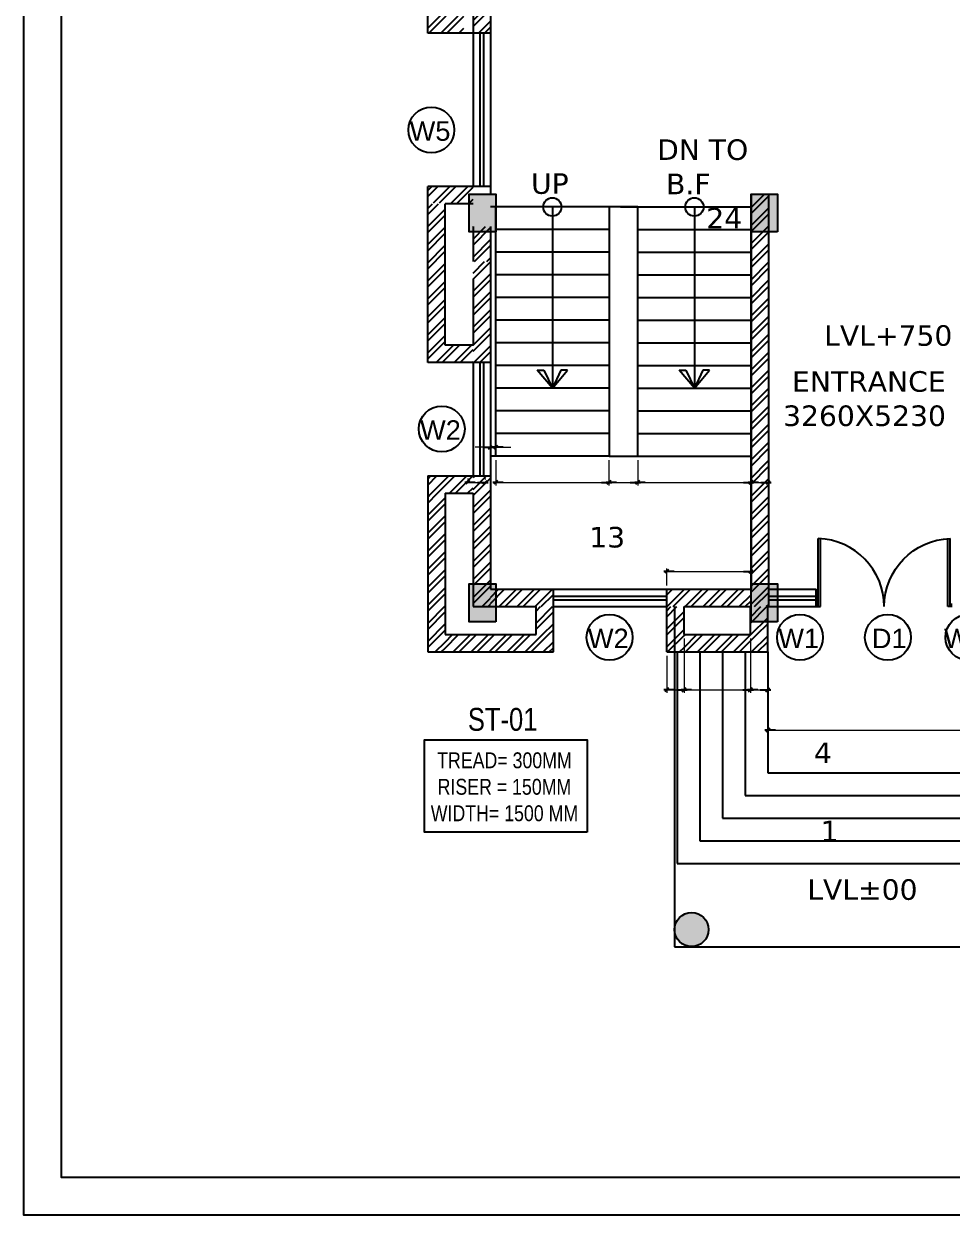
# Model space of a CAD drawing. Header units: millimetres. Extents: x 1731 to 55573, y 1167 to 54427.
# Drawn here: x 1731 to 14021, y 1167 to 16934 of the extents above; entities that cross this region are included whole.
import ezdxf

# ---------------------------------------------------------------- set-up
doc = ezdxf.new("R2010")
doc.units = ezdxf.units.MM
doc.layers.add('DOOR', color=7, linetype='Continuous')
doc.layers.add('WINDOW', color=4, linetype='Continuous')
doc.styles.add('arial', font='arialbd.ttf', dxfattribs={"height": 0.25})
doc.styles.add('HBA-DimT', font='arial.ttf', dxfattribs={"width": 0.8})
doc.styles.add('ISTD', font='verdana.ttf', dxfattribs={"height": 300})
doc.styles.get("Standard").update_dxf_attribs({"font": 'arial.ttf'})
doc.dimstyles.new('GRID', dxfattribs={"dimtxt": 0.25, "dimasz": 400, "dimexe": 40, "dimexo": 50, "dimgap": 1.2, "dimtad": 0, "dimdec": 0, "dimrnd": 5, "dimzin": 0, "dimdsep": 46, "dimtxsty": 'arial', "dimblk": 'TCKA', "dimcen": 1, "dimclrd": 251, "dimclre": 251, "dimclrt": 3, "dimadec": 0, "dimazin": 0, "dimtfac": 1, "dimtdec": 0, "dimtix": 1, "dimtmove": 1, "dimatfit": 3, "dimfxl": 1, "dimtvp": 1, "dimtolj": 1, "dimtzin": 0, "dimlwd": 5, "dimlwe": 5, "dimarcsym": 0})
pattern_1 = [(45, (758282.55, 4224425.88), (-119.324269, 119.324269), []), (45, (758362.1, 4224425.88), (-119.324269, 119.324269), [])]

# ---------------------------------------------------------------- blocks, each defined once
blk = doc.blocks.new('DOOR 2')
at = {"layer": 'DOOR', "linetype": 'Continuous'}
for p, q in [((-1308761, 263293), (-1308761, 263293)), ((-1308761, 263293), (-1308761, 263293)), ((-1307919, 263293), (-1307919, 262393)), ((-1307862, 263293), (-1307919, 263293)), ((-1307889, 263293), (-1307889, 262391)), ((-1307862, 263263), (-1307889, 263263))]:
    blk.add_line(p, q, dxfattribs=at)
blk.add_arc((-1307858, 263293), 902, 179.9966, 268.0863, dxfattribs=at)
blk = doc.blocks.new('TCKA')
blk.add_line((-1, 0), (0.39, 0))
at = {"color": 1}
blk.add_line((-0.25, -0.25), (0.25, 0.25), dxfattribs=at)
blk = doc.blocks.new('*D100')
at = {"layer": 'Defpoints', "color": 0, "ltscale": 12, "transparency": 16777216}
for p in [(7608, 10865), (7838, 10865), (7838, 10865)]:
    blk.add_point(p, dxfattribs=at)
at = {"layer": 'WINDOW', "color": 251, "lineweight": 5, "ltscale": 12, "transparency": 16777216}
for p, q in [((7608, 10915), (7608, 10905)), ((7838, 10915), (7838, 10905)), ((7708, 10865), (7738, 10865))]:
    blk.add_line(p, q, dxfattribs=at)
at = {"layer": 'WINDOW', "color": 251, "lineweight": 5, "ltscale": 12, "transparency": 16777216, "xscale": 100, "yscale": 100, "zscale": 100, "rotation": 180}
blk.add_blockref('TCKA', (7608, 10865), dxfattribs=at)
at = {"layer": 'WINDOW', "color": 251, "lineweight": 5, "ltscale": 12, "transparency": 16777216, "xscale": 100, "yscale": 100, "zscale": 100}
blk.add_blockref('TCKA', (7838, 10865), dxfattribs=at)
at = {"layer": 'WINDOW', "color": 3, "ltscale": 12, "transparency": 16777216, "insert": (7723, 10866), "char_height": 0.25, "attachment_point": 5, "style": 'arial'}
blk.add_mtext('\\A1;230', dxfattribs=at)
blk = doc.blocks.new('*D101')
at = {"layer": 'Defpoints', "color": 0, "ltscale": 12, "transparency": 16777216}
for p in [(7978, 11210), (9478, 11210), (9478, 10865)]:
    blk.add_point(p, dxfattribs=at)
at = {"layer": 'WINDOW', "color": 251, "lineweight": 5, "ltscale": 12, "transparency": 16777216}
for p, q in [((7978, 11160), (7978, 10825)), ((9478, 11160), (9478, 10825)), ((8078, 10865), (9378, 10865))]:
    blk.add_line(p, q, dxfattribs=at)
at = {"layer": 'WINDOW', "color": 251, "lineweight": 5, "ltscale": 12, "transparency": 16777216, "xscale": 100, "yscale": 100, "zscale": 100, "rotation": 180}
blk.add_blockref('TCKA', (7978, 10865), dxfattribs=at)
at = {"layer": 'WINDOW', "color": 251, "lineweight": 5, "ltscale": 12, "transparency": 16777216, "xscale": 100, "yscale": 100, "zscale": 100}
blk.add_blockref('TCKA', (9478, 10865), dxfattribs=at)
at = {"layer": 'WINDOW', "color": 3, "ltscale": 12, "transparency": 16777216, "insert": (8728, 10866), "char_height": 0.25, "attachment_point": 5, "style": 'arial'}
blk.add_mtext('\\A1;1500', dxfattribs=at)
blk = doc.blocks.new('*D102')
at = {"layer": 'Defpoints', "color": 0, "ltscale": 12, "transparency": 16777216}
for p in [(9478, 11210), (9858, 11210), (9858, 10865)]:
    blk.add_point(p, dxfattribs=at)
at = {"layer": 'WINDOW', "color": 251, "lineweight": 5, "ltscale": 12, "transparency": 16777216}
for p, q in [((9478, 11160), (9478, 10825)), ((9858, 11160), (9858, 10825)), ((9578, 10865), (9758, 10865))]:
    blk.add_line(p, q, dxfattribs=at)
at = {"layer": 'WINDOW', "color": 251, "lineweight": 5, "ltscale": 12, "transparency": 16777216, "xscale": 100, "yscale": 100, "zscale": 100, "rotation": 180}
blk.add_blockref('TCKA', (9478, 10865), dxfattribs=at)
at = {"layer": 'WINDOW', "color": 251, "lineweight": 5, "ltscale": 12, "transparency": 16777216, "xscale": 100, "yscale": 100, "zscale": 100}
blk.add_blockref('TCKA', (9858, 10865), dxfattribs=at)
at = {"layer": 'WINDOW', "color": 3, "ltscale": 12, "transparency": 16777216, "insert": (9668, 10866), "char_height": 0.25, "attachment_point": 5, "style": 'arial'}
blk.add_mtext('\\A1;380', dxfattribs=at)
blk = doc.blocks.new('*D103')
at = {"layer": 'Defpoints', "color": 0, "ltscale": 12, "transparency": 16777216}
for p in [(9858, 11210), (11358, 11210), (11358, 10865)]:
    blk.add_point(p, dxfattribs=at)
at = {"layer": 'WINDOW', "color": 251, "lineweight": 5, "ltscale": 12, "transparency": 16777216}
for p, q in [((9858, 11160), (9858, 10825)), ((11358, 11160), (11358, 10825)), ((9958, 10865), (11258, 10865))]:
    blk.add_line(p, q, dxfattribs=at)
at = {"layer": 'WINDOW', "color": 251, "lineweight": 5, "ltscale": 12, "transparency": 16777216, "xscale": 100, "yscale": 100, "zscale": 100, "rotation": 180}
blk.add_blockref('TCKA', (9858, 10865), dxfattribs=at)
at = {"layer": 'WINDOW', "color": 251, "lineweight": 5, "ltscale": 12, "transparency": 16777216, "xscale": 100, "yscale": 100, "zscale": 100}
blk.add_blockref('TCKA', (11358, 10865), dxfattribs=at)
at = {"layer": 'WINDOW', "color": 3, "ltscale": 12, "transparency": 16777216, "insert": (10608, 10866), "char_height": 0.25, "attachment_point": 5, "style": 'arial'}
blk.add_mtext('\\A1;1500', dxfattribs=at)
blk = doc.blocks.new('*D104')
at = {"layer": 'Defpoints', "color": 0, "ltscale": 12, "transparency": 16777216}
for p in [(11358, 11210), (11588, 11210), (11588, 10865)]:
    blk.add_point(p, dxfattribs=at)
at = {"layer": 'WINDOW', "color": 251, "lineweight": 5, "ltscale": 12, "transparency": 16777216}
for p, q in [((11358, 11160), (11358, 10825)), ((11588, 11160), (11588, 10825)), ((11458, 10865), (11488, 10865))]:
    blk.add_line(p, q, dxfattribs=at)
at = {"layer": 'WINDOW', "color": 251, "lineweight": 5, "ltscale": 12, "transparency": 16777216, "xscale": 100, "yscale": 100, "zscale": 100, "rotation": 180}
blk.add_blockref('TCKA', (11358, 10865), dxfattribs=at)
at = {"layer": 'WINDOW', "color": 251, "lineweight": 5, "ltscale": 12, "transparency": 16777216, "xscale": 100, "yscale": 100, "zscale": 100}
blk.add_blockref('TCKA', (11588, 10865), dxfattribs=at)
at = {"layer": 'WINDOW', "color": 3, "ltscale": 12, "transparency": 16777216, "insert": (11473, 10866), "char_height": 0.25, "attachment_point": 5, "style": 'arial'}
blk.add_mtext('\\A1;230', dxfattribs=at)
blk = doc.blocks.new('*D106')
at = {"layer": 'Defpoints', "color": 0, "ltscale": 12, "transparency": 16777216}
for p in [(11358, 9687), (11358, 9520), (10242, 9450)]:
    blk.add_point(p, dxfattribs=at)
at = {"layer": 'WINDOW', "color": 251, "lineweight": 5, "ltscale": 12, "transparency": 16777216}
for p, q in [((10242, 9500), (10242, 9727)), ((10342, 9687), (11258, 9687)), ((11358, 9570), (11358, 9727))]:
    blk.add_line(p, q, dxfattribs=at)
at = {"layer": 'WINDOW', "color": 251, "lineweight": 5, "ltscale": 12, "transparency": 16777216, "xscale": 100, "yscale": 100, "zscale": 100, "rotation": 180}
blk.add_blockref('TCKA', (10242, 9687), dxfattribs=at)
at = {"layer": 'WINDOW', "color": 251, "lineweight": 5, "ltscale": 12, "transparency": 16777216, "xscale": 100, "yscale": 100, "zscale": 100}
blk.add_blockref('TCKA', (11358, 9687), dxfattribs=at)
at = {"layer": 'WINDOW', "color": 3, "ltscale": 12, "transparency": 16777216, "insert": (10800, 9689), "char_height": 0.25, "attachment_point": 5, "style": 'arial'}
blk.add_mtext('\\A1;1115', dxfattribs=at)
blk = doc.blocks.new('*D110')
at = {"layer": 'Defpoints', "color": 0, "ltscale": 12, "transparency": 16777216}
for p in [(7908, 11210), (7978, 11329), (7978, 11210)]:
    blk.add_point(p, dxfattribs=at)
at = {"layer": 'WINDOW', "color": 251, "lineweight": 5, "ltscale": 12, "transparency": 16777216}
for p, q in [((7908, 11260), (7908, 11369)), ((7978, 11260), (7978, 11369)), ((7808, 11329), (7708, 11329)), ((7908, 11329), (7978, 11329)), ((8078, 11329), (8178, 11329))]:
    blk.add_line(p, q, dxfattribs=at)
at = {"layer": 'WINDOW', "color": 251, "lineweight": 5, "ltscale": 12, "transparency": 16777216, "xscale": 100, "yscale": 100, "zscale": 100}
blk.add_blockref('TCKA', (7908, 11329), dxfattribs=at)
at = {"layer": 'WINDOW', "color": 251, "lineweight": 5, "ltscale": 12, "transparency": 16777216, "xscale": 100, "yscale": 100, "zscale": 100, "rotation": 180}
blk.add_blockref('TCKA', (7978, 11329), dxfattribs=at)
at = {"layer": 'WINDOW', "color": 3, "ltscale": 12, "transparency": 16777216, "insert": (7943, 11330), "char_height": 0.25, "attachment_point": 5, "style": 'arial'}
blk.add_mtext('\\A1;70', dxfattribs=at)
blk = doc.blocks.new('*D118')
at = {"layer": 'Defpoints', "color": 0, "ltscale": 12, "transparency": 16777216}
for p in [(10472, 8850), (10242, 8620), (10472, 8120)]:
    blk.add_point(p, dxfattribs=at)
at = {"layer": 'WINDOW', "color": 251, "lineweight": 5, "ltscale": 12, "transparency": 16777216}
for p, q in [((10472, 8800), (10472, 8080)), ((10242, 8570), (10242, 8080)), ((10342, 8120), (10372, 8120))]:
    blk.add_line(p, q, dxfattribs=at)
at = {"layer": 'WINDOW', "color": 251, "lineweight": 5, "ltscale": 12, "transparency": 16777216, "xscale": 100, "yscale": 100, "zscale": 100, "rotation": 180}
blk.add_blockref('TCKA', (10242, 8120), dxfattribs=at)
at = {"layer": 'WINDOW', "color": 251, "lineweight": 5, "ltscale": 12, "transparency": 16777216, "xscale": 100, "yscale": 100, "zscale": 100}
blk.add_blockref('TCKA', (10472, 8120), dxfattribs=at)
at = {"layer": 'WINDOW', "color": 3, "ltscale": 12, "transparency": 16777216, "insert": (10357, 8122), "char_height": 0.25, "attachment_point": 5, "style": 'arial'}
blk.add_mtext('\\A1;230', dxfattribs=at)
blk = doc.blocks.new('*D119')
at = {"layer": 'Defpoints', "color": 0, "ltscale": 12, "transparency": 16777216}
for p in [(10472, 8850), (11350, 8850), (11350, 8120)]:
    blk.add_point(p, dxfattribs=at)
at = {"layer": 'WINDOW', "color": 251, "lineweight": 5, "ltscale": 12, "transparency": 16777216}
for p, q in [((10472, 8800), (10472, 8080)), ((11350, 8800), (11350, 8080)), ((10572, 8120), (11250, 8120))]:
    blk.add_line(p, q, dxfattribs=at)
at = {"layer": 'WINDOW', "color": 251, "lineweight": 5, "ltscale": 12, "transparency": 16777216, "xscale": 100, "yscale": 100, "zscale": 100, "rotation": 180}
blk.add_blockref('TCKA', (10472, 8120), dxfattribs=at)
at = {"layer": 'WINDOW', "color": 251, "lineweight": 5, "ltscale": 12, "transparency": 16777216, "xscale": 100, "yscale": 100, "zscale": 100}
blk.add_blockref('TCKA', (11350, 8120), dxfattribs=at)
at = {"layer": 'WINDOW', "color": 3, "ltscale": 12, "transparency": 16777216, "insert": (10911, 8122), "char_height": 0.25, "attachment_point": 5, "style": 'arial'}
blk.add_mtext('\\A1;880', dxfattribs=at)
blk = doc.blocks.new('*D120')
at = {"layer": 'Defpoints', "color": 0, "ltscale": 12, "transparency": 16777216}
for p in [(11350, 8850), (11580, 8620), (11580, 8120)]:
    blk.add_point(p, dxfattribs=at)
at = {"layer": 'WINDOW', "color": 251, "lineweight": 5, "ltscale": 12, "transparency": 16777216}
for p, q in [((11350, 8800), (11350, 8080)), ((11580, 8570), (11580, 8080)), ((11450, 8120), (11480, 8120))]:
    blk.add_line(p, q, dxfattribs=at)
at = {"layer": 'WINDOW', "color": 251, "lineweight": 5, "ltscale": 12, "transparency": 16777216, "xscale": 100, "yscale": 100, "zscale": 100, "rotation": 180}
blk.add_blockref('TCKA', (11350, 8120), dxfattribs=at)
at = {"layer": 'WINDOW', "color": 251, "lineweight": 5, "ltscale": 12, "transparency": 16777216, "xscale": 100, "yscale": 100, "zscale": 100}
blk.add_blockref('TCKA', (11580, 8120), dxfattribs=at)
at = {"layer": 'WINDOW', "color": 3, "ltscale": 12, "transparency": 16777216, "insert": (11465, 8122), "char_height": 0.25, "attachment_point": 5, "style": 'arial'}
blk.add_mtext('\\A1;230', dxfattribs=at)
blk = doc.blocks.new('*D115')
at = {"layer": 'Defpoints', "color": 0, "ltscale": 12, "transparency": 16777216}
for p in [(11580, 7636), (15038, 7636), (15038, 7585)]:
    blk.add_point(p, dxfattribs=at)
at = {"layer": 'WINDOW', "color": 251, "lineweight": 5, "ltscale": 12, "transparency": 16777216}
for p, q in [((11580, 7586), (11580, 7545)), ((11680, 7585), (14938, 7585)), ((15038, 7586), (15038, 7545))]:
    blk.add_line(p, q, dxfattribs=at)
at = {"layer": 'WINDOW', "color": 251, "lineweight": 5, "ltscale": 12, "transparency": 16777216, "xscale": 100, "yscale": 100, "zscale": 100, "rotation": 180}
blk.add_blockref('TCKA', (11580, 7585), dxfattribs=at)
at = {"layer": 'WINDOW', "color": 251, "lineweight": 5, "ltscale": 12, "transparency": 16777216, "xscale": 100, "yscale": 100, "zscale": 100}
blk.add_blockref('TCKA', (15038, 7585), dxfattribs=at)
at = {"layer": 'WINDOW', "color": 3, "ltscale": 12, "transparency": 16777216, "insert": (13309, 7587), "char_height": 0.25, "attachment_point": 5, "style": 'arial'}
blk.add_mtext('\\A1;3460', dxfattribs=at)

msp = doc.modelspace()

# ---------------------------------------------------------------- hatches: boundary and pattern name
at = {"layer": 'WINDOW', "ltscale": 12}
h = msp.add_hatch(dxfattribs=at)
h.set_pattern_fill('ANSI32', color=8, scale=450)
h.set_pattern_definition([(45, (-2735914.15, 810632.52), (-119.324269, 119.324269), []), (45, (-2735834.6, 810632.52), (-119.324269, 119.324269), [])])
h.paths.add_polyline_path([(7908.2, 18209), (7678.2, 18209), (7678.2, 16810.2), (7908.2, 16810.2)])
h.paths.add_polyline_path([(7908.2, 22039), (7678.2, 22039), (7678.2, 19709), (7908.2, 19709)])
h.paths.add_polyline_path([(7908.2, 25869), (7678.2, 25869), (7678.2, 23539), (7908.2, 23539)])
h.paths.add_polyline_path([(7908.2, 28170.2), (7678.2, 28170.2), (7678.2, 27369), (7908.2, 27369)])
h.paths.add_polyline_path([(7678.2, 29670.2), (7908.2, 29670.2), (7908.2, 32270.2), (7678.2, 32270.2)])
h.paths.add_polyline_path([(7908.2, 10950.2), (7678.2, 10950.2), (7678.2, 9220.2), (7908.2, 9220.2)])
h.paths.add_polyline_path([(7678.2, 12450.2), (7908.2, 12450.2), (7908.2, 13789), (7678.2, 13789)])
h = msp.add_hatch(dxfattribs=at)
h.set_pattern_fill('ANSI32', color=8, scale=450)
h.set_pattern_definition(pattern_1)
h.paths.add_polyline_path([(7308.2, 17040.2), (7308.2, 16810.2), (7558.2, 16810.2), (7558.2, 17040.2)])
h.paths.add_polyline_path([(7308.2, 17979), (7308.2, 16810.2), (7078.2, 16810.2), (7078.2, 17979)])
h.paths.add_polyline_path([(7078.2, 18209), (7078.2, 17979), (7678.2, 17979), (7678.2, 18209)])
h = msp.add_hatch(dxfattribs=at)
h.set_pattern_fill('ANSI32', color=8, scale=450)
h.set_pattern_definition(pattern_1)
h.paths.add_polyline_path([(7308.2, 14565.2), (7308.2, 12450.2), (7078.2, 12450.2), (7078.2, 14565.2)])
h.paths.add_polyline_path([(7078.2, 14780.2), (7078.2, 14550.2), (7678.2, 14550.2), (7678.2, 14780.2)])
h.paths.add_polyline_path([(7308.2, 12680.2), (7308.2, 12450.2), (7678.2, 12450.2), (7678.2, 12680.2)])
h = msp.add_hatch(color=8, dxfattribs=at)
h.dxf.hatch_style = 1
h.paths.add_polyline_path([(7978.2, 14180.2), (7628.2, 14180.2), (7628.2, 14680.2), (7978.2, 14680.2)])
h = msp.add_hatch(dxfattribs=at)
h.set_pattern_fill('ANSI32', color=8, scale=450)
h.set_pattern_definition([(45, (-2102322.3, 904690.87), (-119.324269, 119.324269), []), (45, (-2102242.75, 904690.87), (-119.324269, 119.324269), [])])
h.paths.add_polyline_path([(11358.2, 9220.2), (11588.2, 9220.2), (11588.2, 14680.2), (11358.2, 14680.2)])
h = msp.add_hatch(color=8, dxfattribs=at)
h.dxf.hatch_style = 1
h.paths.add_polyline_path([(11708.2, 14180.2), (11358.2, 14180.2), (11358.2, 14680.2), (11708.2, 14680.2)])
h = msp.add_hatch(dxfattribs=at)
h.set_pattern_fill('ANSI32', color=8, scale=450)
h.set_pattern_definition([(45, (-4905202.82, 810632.52), (-119.3242693, 119.3242693), []), (45, (-4905123.27, 810632.52), (-119.3242693, 119.3242693), [])])
h.paths.add_polyline_path([(7678.2, 13789), (7908.2, 13789), (7908.2, 14250.2), (7678.2, 14250.2)])
h = msp.add_hatch(dxfattribs=at)
h.set_pattern_fill('ANSI32', color=8, scale=450)
h.set_pattern_definition(pattern_1)
h.paths.add_polyline_path([(7078.2, 10950.2), (7078.2, 10720.2), (7678.2, 10720.2), (7678.2, 10950.2)])
h = msp.add_hatch(dxfattribs=at)
h.set_pattern_fill('ANSI32', color=8, scale=450)
h.set_pattern_definition(pattern_1)
h.paths.add_polyline_path([(7308.2, 10720.2), (7308.2, 8620.2), (7078.2, 8620.2), (7078.2, 10720.2)])
h = msp.add_hatch(color=8, dxfattribs=at)
h.dxf.hatch_style = 1
h.paths.add_polyline_path([(7978.2, 9020.2), (7628.2, 9020.2), (7628.2, 9520.2), (7978.2, 9520.2)])
h = msp.add_hatch(color=8, dxfattribs=at)
h.dxf.hatch_style = 1
h.paths.add_polyline_path([(11708.1, 9020.2), (11358.1, 9020.2), (11358.1, 9520.2), (11708.1, 9520.2)])
h = msp.add_hatch(dxfattribs=at)
h.set_pattern_fill('ANSI32', color=8, scale=450)
h.set_pattern_definition([(45, (-3458075.94, 810632.52), (-119.324269, 119.324269), []), (45, (-3457996.39, 810632.52), (-119.324269, 119.324269), [])])
h.paths.add_polyline_path([(7908.2, 9450.2), (8741.7, 9450.2), (8741.7, 9220.2), (7908.2, 9220.2)])
h = msp.add_hatch(dxfattribs=at)
h.set_pattern_fill('ANSI32', color=8, scale=450)
h.set_pattern_definition([(45, (-2735764.15, 812152.52), (-119.324269, 119.324269), []), (45, (-2735684.6, 812152.52), (-119.324269, 119.324269), [])])
h.paths.add_polyline_path([(11358.2, 9450.2), (10241.7, 9450.2), (10241.7, 9220.2), (11358.2, 9220.2)])
h = msp.add_hatch(dxfattribs=at)
h.set_pattern_fill('ANSI32', color=8, scale=450)
h.set_pattern_definition(pattern_1)
h.paths.add_polyline_path([(8511.7, 9220.2), (8511.7, 8850.2), (8741.7, 8850.2), (8741.7, 9220.2)])
h = msp.add_hatch(dxfattribs=at)
h.set_pattern_fill('ANSI32', color=8, scale=450)
h.set_pattern_definition([(45, (-4044702.46, 754160.27), (-119.324269, 119.324269), []), (45, (-4044622.91, 754160.27), (-119.324269, 119.324269), [])])
h.paths.add_polyline_path([(11580.5, 8850.2), (11350.5, 8850.2), (11350.5, 9220.2), (11580.5, 9220.2)])
h.paths.add_polyline_path([(10471.7, 8850.2), (11580.5, 8850.2), (11580.5, 8620.2), (10471.7, 8620.2)])
h.paths.add_polyline_path([(10241.7, 8620.2), (10471.7, 8620.2), (10471.7, 9220.2), (10241.7, 9220.2)])
h = msp.add_hatch(dxfattribs=at)
h.set_pattern_fill('ANSI32', color=8, scale=450)
h.set_pattern_definition(pattern_1)
h.paths.add_polyline_path([(7308.2, 8850.2), (7308.2, 8620.2), (8741.7, 8620.2), (8741.7, 8850.2)])
h = msp.add_hatch(color=8, dxfattribs=at)
h.dxf.hatch_style = 1
edge = h.paths.add_edge_path()
edge.add_arc((10571.3, 4946), 225, 181.02315, 538.97685)
edge.add_line((10346.4, 4950), (10346.4, 4942))

# ---------------------------------------------------------------- linework, layer by layer
at = {"color": 7}
for points in [[(1731.4, 54427.2), (55572.9, 54427.2), (55572.9, 1166.8), (1731.4, 1166.8)], [(2231.4, 53927.2), (55072.9, 53927.2), (55072.9, 1666.8), (2231.4, 1666.8)]]:
    msp.add_lwpolyline(points, close=True, dxfattribs=at)
at = {"layer": 'WINDOW', "color": 8, "ltscale": 12}
for p, q in [((7078.2, 16810.2, 99), (7078.2, 18209, 99)), ((7908.2, 18209, 99), (7908.2, 16810.2, 99)), ((7678.2, 17979, 99), (7678.2, 16810.2, 99)), ((7908.2, 16810.2, 99), (7078.2, 16810.2, 99)), ((7678.2, 16810.2, 99), (7678.2, 14780.2, 99)), ((7768.2, 16810.2, 99), (7768.2, 14780.2, 99)), ((7818.2, 16810.2, 99), (7818.2, 14780.2, 99)), ((7908.2, 16810.2, 99), (7908.2, 14780.2, 99)), ((7908.2, 14780.2, 99), (7078.2, 14780.2, 99)), ((7078.2, 12450.2, 99), (7078.2, 14780.2, 99)), ((7908.2, 14780.2, 99), (7908.2, 14680.2, 99)), ((11358.2, 14680.2, 99), (11358.2, 9450.2, 99)), ((11358.2, 9450.2, 99), (11358.2, 14680.2, 99)), ((11358.2, 14680.2, 99), (11588.2, 14680.2, 99)), ((11588.2, 14680.2, 99), (11588.2, 9220.2, 99)), ((7678.2, 14550.2, 99), (7308.2, 14550.2, 99)), ((7308.2, 12680.2, 99), (7308.2, 14550.2, 99)), ((7978.2, 14510.2, 99), (7908.2, 14510.2, 99)), ((9478.2, 14510.2, 99), (7978.2, 14510.2, 99)), ((7978.2, 11210.2, 99), (7978.2, 14510.2, 99)), ((8728.2, 14510.2, 99), (8728.2, 12110.2, 99)), ((9628.2, 14510.2, 99), (9858.2, 14510.2, 99)), ((9858.2, 14510.2, 99), (9628.2, 14510.2, 99)), ((9858.2, 14510.2, 99), (11358.2, 14510.2, 99)), ((10608.2, 14510.2, 99), (10608.2, 12110.2, 99)), ((7678.2, 14250.2, 99), (7678.2, 13789, 99)), ((7908.2, 14250.2, 99), (7908.2, 12450.2, 99)), ((9478.2, 14210.2, 99), (7978.2, 14210.2, 99)), ((9858.2, 14210.2, 99), (11358.2, 14210.2, 99)), ((9478.2, 13910.2, 99), (7978.2, 13910.2, 99)), ((9858.2, 13910.2, 99), (11358.2, 13910.2, 99)), ((9478.2, 13610.2, 99), (7978.2, 13610.2, 99)), ((9858.2, 13610.2, 99), (11358.2, 13610.2, 99)), ((7678.2, 13559, 99), (7678.2, 12680.2, 99)), ((9478.2, 13310.2, 99), (7978.2, 13310.2, 99)), ((9858.2, 13310.2, 99), (11358.2, 13310.2, 99)), ((9478.2, 13010.2, 99), (7978.2, 13010.2, 99)), ((9858.2, 13010.2, 99), (11358.2, 13010.2, 99)), ((7678.2, 12680.2, 99), (7308.2, 12680.2, 99)), ((9478.2, 12710.2, 99), (7978.2, 12710.2, 99)), ((9858.2, 12710.2, 99), (11358.2, 12710.2, 99)), ((7908.2, 12450.2, 99), (7078.2, 12450.2, 99)), ((7678.2, 12450.2, 99), (7678.2, 10950.2, 99)), ((7768.2, 12450.2, 99), (7768.2, 10950.2, 99)), ((7818.2, 12450.2, 99), (7818.2, 10950.2, 99)), ((7908.2, 12450.2, 99), (7908.2, 10950.2, 99)), ((9478.2, 12410.2, 99), (7978.2, 12410.2, 99)), ((8728.2, 12110.2, 99), (8527.1, 12347.9, 99)), ((8527.1, 12347.9, 99), (8614.6, 12347.9, 99)), ((8614.6, 12347.9, 99), (8728.2, 12110.2, 99)), ((8728.2, 12110.2, 99), (8929.3, 12347.9, 99)), ((8841.9, 12347.9, 99), (8728.2, 12110.2, 99)), ((8929.3, 12347.9, 99), (8841.9, 12347.9, 99)), ((9858.2, 12410.2, 99), (11358.2, 12410.2, 99)), ((10608.2, 12110.2, 99), (10407.1, 12347.9, 99)), ((10407.1, 12347.9, 99), (10494.6, 12347.9, 99)), ((10494.6, 12347.9, 99), (10608.2, 12110.2, 99)), ((10608.2, 12110.2, 99), (10809.3, 12347.9, 99)), ((10721.9, 12347.9, 99), (10608.2, 12110.2, 99)), ((10809.3, 12347.9, 99), (10721.9, 12347.9, 99)), ((9478.2, 12110.2, 99), (7978.2, 12110.2, 99)), ((9858.2, 12110.2, 99), (11358.2, 12110.2, 99)), ((9478.2, 11810.2, 99), (7978.2, 11810.2, 99)), ((9858.2, 11810.2, 99), (11358.2, 11810.2, 99)), ((9478.2, 11510.2, 99), (7978.2, 11510.2, 99)), ((9858.2, 11510.2, 99), (11358.2, 11510.2, 99)), ((7978.2, 11210.2, 99), (7908.2, 11210.2, 99)), ((9478.2, 11210.2, 99), (7978.2, 11210.2, 99)), ((9858.2, 11210.2, 99), (11358.2, 11210.2, 99)), ((7078.2, 10950.2, 99), (7078.2, 8620.2, 99)), ((7078.2, 10950.2, 99), (7908.2, 10950.2, 99)), ((7908.2, 10950.2, 99), (7908.2, 9450.2, 99)), ((7308.2, 10720.2, 99), (7308.2, 8850.2, 99)), ((7308.2, 10720.2, 99), (7678.2, 10720.2, 99)), ((7678.2, 10720.2, 99), (7678.2, 9220.2, 99)), ((7908.2, 9450.2, 99), (8741.7, 9450.2, 99)), ((8741.7, 9450.2, 99), (10241.7, 9450.2, 99)), ((8741.7, 8620.2, 99), (8741.7, 9450.2, 99)), ((8741.7, 9360.2, 99), (10241.7, 9360.2, 99)), ((8741.7, 9310.2, 99), (10241.7, 9310.2, 99)), ((10241.7, 9450.2, 99), (11358.2, 9450.2, 99)), ((10241.7, 8620.2, 99), (10241.7, 9450.2, 99)), ((11588.2, 9450.2, 99), (12221.3, 9450.2, 99)), ((11588.2, 9360.2, 99), (12221.3, 9360.2, 99)), ((11588.2, 9310.2, 99), (12221.3, 9310.2, 99)), ((12221.3, 9220.2, 99), (12221.3, 9450.5, 99)), ((7678.2, 9220.2, 99), (8511.7, 9220.2, 99)), ((8511.7, 8850.2, 99), (8511.7, 9220.2, 99)), ((8741.7, 9220.2, 99), (10241.7, 9220.2, 99)), ((10343.2, 9220.2, 99), (10343.2, 4720.2, 99)), ((10471.7, 9220.2, 99), (11350.5, 9220.2, 99)), ((10471.7, 8850.2, 99), (10471.7, 9220.2, 99)), ((11350.5, 8850.2, 99), (11350.5, 9220.2, 99)), ((11580.5, 8620.2, 99), (11580.5, 9220.2, 99)), ((11588.2, 9220.2, 99), (12221.3, 9220.2, 99)), ((7308.2, 8850.2, 99), (8511.7, 8850.2, 99)), ((10471.7, 8850.2, 99), (11350.5, 8850.2, 99)), ((7078.2, 8620.2, 99), (8741.7, 8620.2, 99)), ((10241.7, 8620.2, 99), (11580.5, 8620.2, 99)), ((10380.5, 8620.2, 99), (10380.5, 5820.2, 99)), ((10680.5, 8620.2, 99), (10680.5, 6120.2, 99)), ((10980.5, 8620.2, 99), (10980.5, 6420.2, 99)), ((11280.5, 8620.2, 99), (11280.5, 6720.2, 99)), ((11580.5, 8620.2, 99), (11580.5, 7020.2, 99)), ((11580.5, 7020.2, 99), (15038.2, 7020.2, 99)), ((11280.5, 6720.2, 99), (15038.2, 6720.2, 99)), ((10980.5, 6420.2, 99), (15038.2, 6420.2, 99)), ((10680.5, 6120.2, 99), (15038.2, 6120.2, 99)), ((10380.5, 5820.2, 99), (15038.2, 5820.2, 99)), ((10343.2, 4720.2, 99), (16128.2, 4720.2, 99))]:
    msp.add_line(p, q, dxfattribs=at)
at = {"layer": 'WINDOW', "color": 8, "ltscale": 12, "elevation": 99}
for points in [[(7978.2, 14180.2), (7628.2, 14180.2), (7628.2, 14680.2), (7978.2, 14680.2)], [(11708.2, 14180.2), (11358.2, 14180.2), (11358.2, 14680.2), (11708.2, 14680.2)], [(9478.2, 11210.2), (9858.2, 11210.2), (9858.2, 14510.2), (9478.2, 14510.2)], [(7978.2, 9020.2), (7628.2, 9020.2), (7628.2, 9520.2), (7978.2, 9520.2)], [(11708.1, 9020.2), (11358.1, 9020.2), (11358.1, 9520.2), (11708.1, 9520.2)], [(9189.3, 6235.6), (7036, 6235.6), (7036, 7457.6), (9189.3, 7457.6)]]:
    msp.add_lwpolyline(points, close=True, dxfattribs=at)
at = {"layer": 'WINDOW', "color": 8, "ltscale": 12}
for centre, radius in [((7126.1, 15528.5, 99), 303.7), ((8728.2, 14510.2, 99), 121.2), ((10608.2, 14510.2, 99), 121.2), ((7263.8, 11571.9, 99), 303.7), ((9485.8, 8813.8, 99), 303.7), ((12006.4, 8813.8, 99), 303.7), ((13170.1, 8813.8, 99), 303.7), ((14235.3, 8813.8, 99), 303.7), ((10571.3, 4946, 99), 225)]:
    msp.add_circle(centre, radius, dxfattribs=at)

# ---------------------------------------------------------------- block references
at = {"layer": 'WINDOW', "color": 8, "ltscale": 12, "yscale": 1.000886226048945, "zscale": 1.000886226048945, "rotation": 180}
for p, xscale in [((-1296799.6, 272746.7, 99), 1.000886226048945), ((1323041.8, 272746.7, 99), -1.000886226048945)]:
    msp.add_blockref('DOOR 2', p, dxfattribs=dict(at, xscale=xscale))

# ---------------------------------------------------------------- texts
at = {"layer": 'WINDOW', "color": 8, "ltscale": 12, "char_height": 257.76, "width": 4979.088, "attachment_point": 1}
for s, insert in [('W5', (6838.9, 15643.4, 27.5)), ('W2', (6976.5, 11686.7, 27.5)), ('W2', (9198.6, 8928.6, 27.5)), ('W1', (11719.1, 8928.6, 27.5)), ('D1', (12957.7, 8928.6, 27.5)), ('W1', (13913.1, 8928.6, 27.5))]:
    msp.add_mtext(s, dxfattribs=dict(at, insert=insert))
at = {"layer": 'WINDOW', "color": 8, "ltscale": 12}
for s, insert, char_height, width, attachment_point, style in [('DN TO \\P B.F', (10114.5, 14678.6, 99), 272.16, 30896.448, 7, 'ISTD'), ('UP', (8445.9, 14678.6, 99), 272.16, 30896.448, 7, 'ISTD'), ('24', (10765.8, 14226.1, 99), 272.16, 30896.448, 7, 'ISTD'), ('LVL+750', (12326.7, 12667.6, 99), 272.16, 30896.448, 7, 'ISTD'), ('                               ENTRANCE\\P                              3260X5230', (8222.2, 11605.6, 99), 272.16, 30896.448, 7, 'ISTD'), ('13', (9216.1, 9998.4, 99), 272.16, 30896.448, 7, 'ISTD'), ('ST-01', (8069.9, 7573, 99.6), 302.7, 8461.984, 8, 'HBA-DimT'), ('4', (12190.7, 7149.8, 99), 272.2, 30896.448, 7, 'ISTD'), ('TREAD= 300MM\\PRISER = 150MM\\PWIDTH= 1500 MM', (8094.2, 6377.8, 99.6), 210.21, 5876.378, 8, 'HBA-DimT'), ('1', (12278.9, 6114.4, 99), 272.2, 30896.448, 7, 'ISTD'), ('LVL%%p00', (12103, 5335.2, 99.3), 272.16, 30896.448, 7, 'ISTD')]:
    msp.add_mtext(s, dxfattribs=dict(at, insert=insert, char_height=char_height, width=width, attachment_point=attachment_point, style=style))

# ---------------------------------------------------------------- dimensions: what is measured, and where the dimension line sits
for base, p1, p2, override, picture, middle in [((7978.2, 11329.1, 99), (7908.2, 11210.2, 99), (7978.2, 11210.2, 99), {"dimtxt": 150, "dimasz": 100, "dimtad": 3, "dimpost": '\\X'}, '*D110', (7943.2, 11330.4, 99)), ((9478.2, 10864.6, 99), (7978.2, 11210.2, 99), (9478.2, 11210.2, 99), {"dimtxt": 150, "dimasz": 100, "dimtad": 3, "dimpost": '\\X'}, '*D101', (8728.2, 10865.9, 99)), ((9858.2, 10864.6, 99), (9478.2, 11210.2, 99), (9858.2, 11210.2, 99), {"dimtxt": 150, "dimasz": 100, "dimtad": 3, "dimpost": '\\X'}, '*D102', (9668.2, 10865.9, 99)), ((11358.2, 10864.6, 99), (9858.2, 11210.2, 99), (11358.2, 11210.2, 99), {"dimtxt": 150, "dimasz": 100, "dimtad": 3, "dimpost": '\\X'}, '*D103', (10608.2, 10865.9, 99)), ((11588.2, 10864.6, 99), (11358.2, 11210.2, 99), (11588.2, 11210.2, 99), {"dimtxt": 150, "dimasz": 100, "dimtad": 3, "dimpost": '\\X'}, '*D104', (11473.2, 10865.9, 99)), ((7838.2, 10864.6, 99), (7608.2, 10864.6, 99), (7838.2, 10864.6, 99), {"dimtxt": 150, "dimasz": 100, "dimtad": 3, "dimpost": '\\X', "dimtxsty": 'arial'}, '*D100', (7723.2, 10865.9, 99)), ((11358.2061, 9687.4189, 99.0164), (10241.7441, 9450.2469, 99.0164), (11358.2061, 9520.2469, 99.0164), {"dimtxt": 150, "dimasz": 100, "dimtad": 3, "dimpost": '\\X', "dimtxsty": 'arial'}, '*D106', (10799.9751, 9688.7466, 99.0164)), ((10471.7, 8120.2, 99), (10241.7, 8620.2, 99), (10471.7, 8850.2, 99), {"dimtxt": 150, "dimasz": 100, "dimtad": 3, "dimpost": '\\X'}, '*D118', (10356.7, 8121.5, 99)), ((11350.5, 8120.2, 99), (10471.7, 8850.2, 99), (11350.5, 8850.2, 99), {"dimtxt": 150, "dimasz": 100, "dimtad": 3, "dimpost": '\\X'}, '*D119', (10911.1, 8121.5, 99)), ((11580.5, 8120.2, 99), (11350.5, 8850.2, 99), (11580.5, 8620.2, 99), {"dimtxt": 150, "dimasz": 100, "dimtad": 3, "dimpost": '\\X'}, '*D120', (11465.5, 8121.5, 99)), ((15038.2, 7585.5, 99), (11580.5, 7635.9, 99), (15038.2, 7635.9, 99), {"dimtxt": 150, "dimasz": 100, "dimtad": 3, "dimpost": '\\X'}, '*D115', (13309.3, 7586.8, 99))]:
    dim = msp.add_linear_dim(base=base, p1=p1, p2=p2, dimstyle='GRID', override=override, dxfattribs=at)
    dim.commit()
    dim.dimension.update_dxf_attribs({"geometry": picture, "text_midpoint": middle})

doc.saveas('drawing.dxf')
